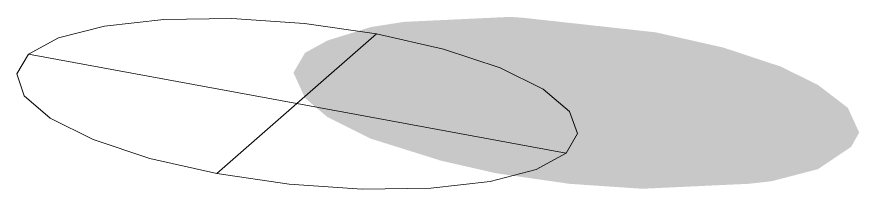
# Model space of a CAD drawing. Header units: inches. Extents: x -8026 to -8021, y -2777 to 2751.
# Drawn here: x -8023.89962 to -8023.88906, y -2776.75063 to -2776.74847 of the extents above; entities that cross this region are included whole.
import ezdxf

# ---------------------------------------------------------------- set-up
doc = ezdxf.new("R2010")
doc.units = ezdxf.units.IN
doc.header["$MEASUREMENT"] = 0
doc.layers.add('L-SITE', color=91, linetype='Continuous', lineweight=9)
doc.layers.add('L-SITE-1', color=91, linetype='Continuous', lineweight=9, transparency=0.4)

msp = doc.modelspace()

# ---------------------------------------------------------------- hatches: boundary and pattern name
at = {"layer": 'L-SITE-1'}
msp.add_hatch(color=256, dxfattribs=at).paths.add_polyline_path([(-8023.891777, -2776.750622), (-8023.890446, -2776.75056), (-8023.890162, -2776.750528), (-8023.88958, -2776.750377), (-8023.889165, -2776.750098), (-8023.889064, -2776.74992), (-8023.889206, -2776.74961), (-8023.88958, -2776.749324), (-8023.890047, -2776.749094), (-8023.890768, -2776.748856), (-8023.891613, -2776.748666), (-8023.893284, -2776.748483), (-8023.893443, -2776.748473), (-8023.894767, -2776.748535), (-8023.895183, -2776.7486), (-8023.895726, -2776.748768), (-8023.896008, -2776.748922), (-8023.896153, -2776.74917), (-8023.896008, -2776.749487), (-8023.895726, -2776.749727), (-8023.895183, -2776.749996), (-8023.894304, -2776.750271), (-8023.893616, -2776.750428), (-8023.892699, -2776.75056), (-8023.891936, -2776.750612)], flags=0)

# ---------------------------------------------------------------- linework, layer by layer
at = {"layer": 'L-SITE'}
for q in [(-8023.895111, -2776.748686), (-8023.899473, -2776.74894), (-8023.897113, -2776.750433), (-8023.892737, -2776.750177)]:
    msp.add_line((-8023.89611, -2776.749558), q, dxfattribs=at)
for points in [[(-8023.895111, -2776.748686, 0), (-8023.896015, -2776.748556, 0), (-8023.896925, -2776.748494, 0), (-8023.897779, -2776.748505, 0), (-8023.89852, -2776.748587, 0), (-8023.899098, -2776.748735, 0), (-8023.899473, -2776.74894, 0), (-8023.899619, -2776.749186, 0), (-8023.899526, -2776.749459, 0), (-8023.899201, -2776.749738, 0), (-8023.898664, -2776.750006, 0), (-8023.897952, -2776.750243, 0), (-8023.897113, -2776.750433, 0)], [(-8023.897113, -2776.750433, 0), (-8023.896205, -2776.750564, 0), (-8023.895291, -2776.750627, 0), (-8023.894432, -2776.750616, 0), (-8023.893688, -2776.750533, 0), (-8023.89311, -2776.750383, 0), (-8023.892737, -2776.750177, 0), (-8023.892594, -2776.74993, 0), (-8023.892692, -2776.749657, 0), (-8023.893022, -2776.749377, 0), (-8023.893562, -2776.749111, 0), (-8023.894274, -2776.748875, 0), (-8023.895111, -2776.748686, 0)]]:
    msp.add_polyline3d(points, dxfattribs=at)

doc.saveas('drawing.dxf')
